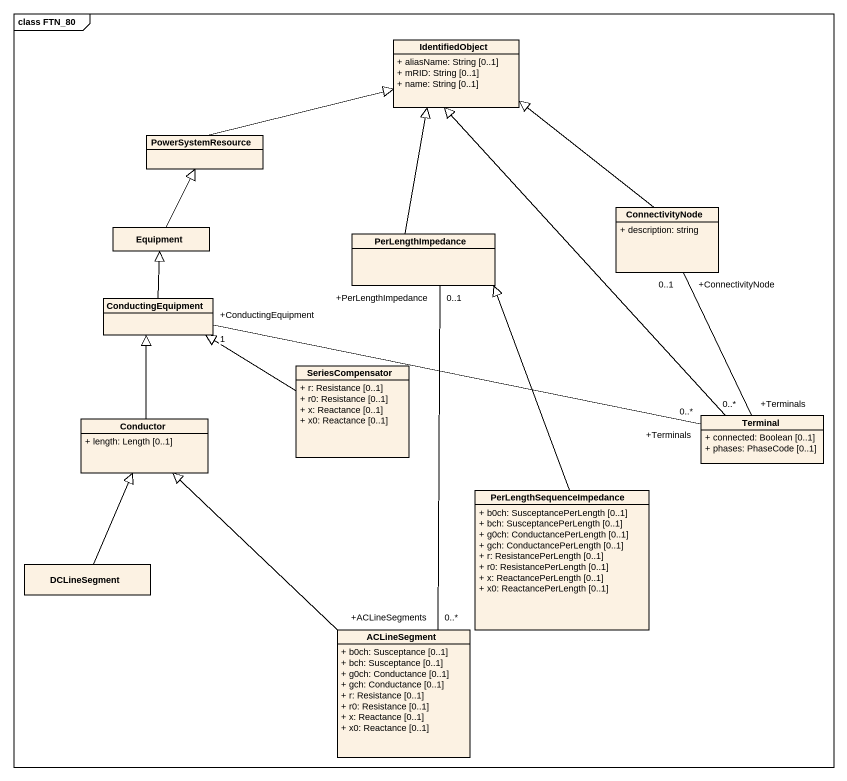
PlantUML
@startuml
mainframe class FTN_80
hide circle
hide empty members
skinparam classAttributeIconSize 0
class IdentifiedObject {
  + aliasName: String [0..1]
  + mRID: String [0..1]
  + name: String [0..1]
}
class PowerSystemResource
class Equipment
class PerLengthImpedance
class ConnectivityNode {
  + description: string
}
class ConductingEquipment
class SeriesCompensator {
  + r: Resistance [0..1]
  + r0: Resistance [0..1]
  + x: Reactance [0..1]
  + x0: Reactance [0..1]
}
class Conductor {
  + length: Length [0..1]
}
class Terminal {
  + connected: Boolean [0..1]
  + phases: PhaseCode [0..1]
}
class PerLengthSequenceImpedance {
  + b0ch: SusceptancePerLength [0..1]
  + bch: SusceptancePerLength [0..1]
  + g0ch: ConductancePerLength [0..1]
  + gch: ConductancePerLength [0..1]
  + r: ResistancePerLength [0..1]
  + r0: ResistancePerLength [0..1]
  + x: ReactancePerLength [0..1]
  + x0: ReactancePerLength [0..1]
}
class DCLineSegment
class ACLineSegment {
  + b0ch: Susceptance [0..1]
  + bch: Susceptance [0..1]
  + g0ch: Conductance [0..1]
  + gch: Conductance [0..1]
  + r: Resistance [0..1]
  + r0: Resistance [0..1]
  + x: Reactance [0..1]
  + x0: Reactance [0..1]
}
PowerSystemResource -right-|> IdentifiedObject
Equipment -up-|> PowerSystemResource
PerLengthImpedance -up-|> IdentifiedObject
PerLengthImpedance "+PerLengthImpedance\n0..1" -- "+ACLineSegments\n0..*" ACLineSegment
ConnectivityNode -up-|> IdentifiedObject
ConductingEquipment -up-|> Equipment
SeriesCompensator -left-|> ConductingEquipment
Conductor -up-|> ConductingEquipment
Terminal -up-|> IdentifiedObject
Terminal "+Terminals\n0..*" -up- "+ConnectivityNode\n0..1" ConnectivityNode
Terminal "+Terminals\n0..*" -left- "+ConductingEquipment\n1" ConductingEquipment
PerLengthSequenceImpedance -up-|> PerLengthImpedance
DCLineSegment -up-|> Conductor
ACLineSegment -up-|> Conductor
@enduml
